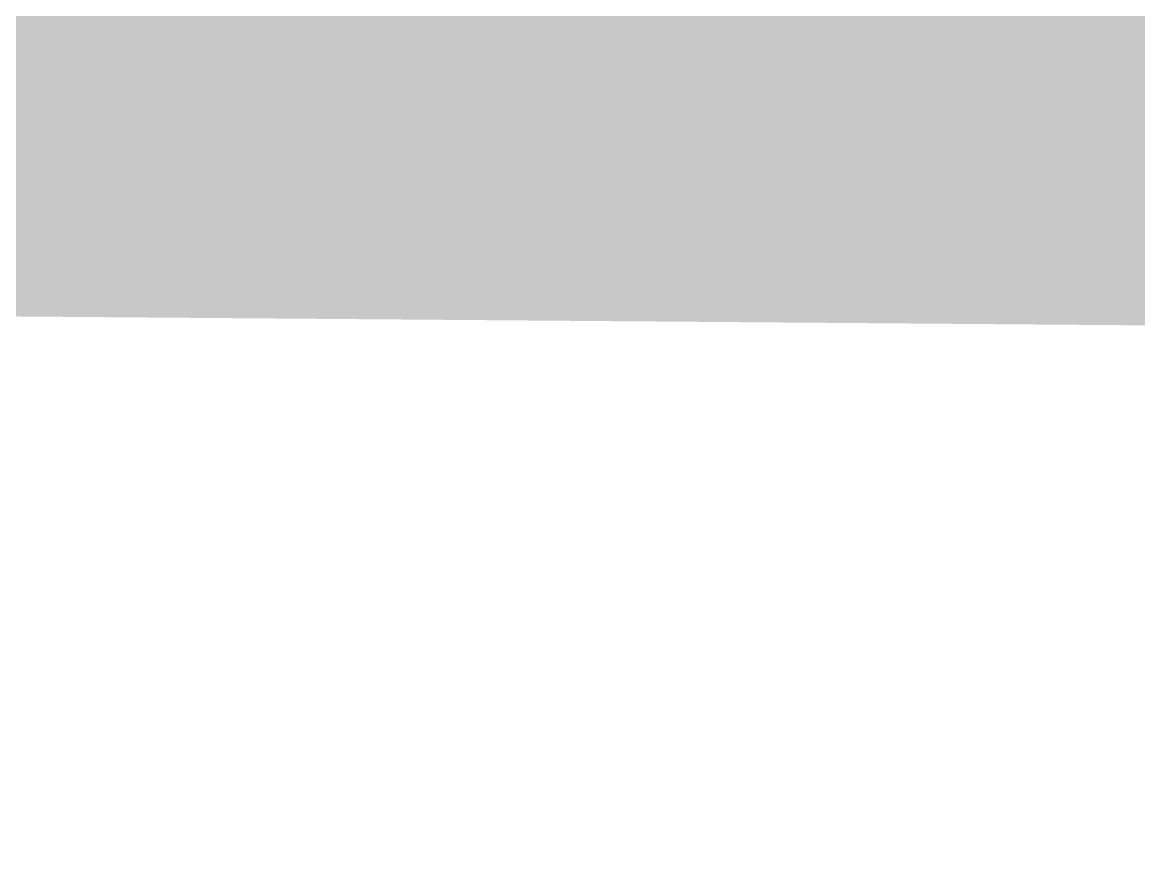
# Model space of a CAD drawing. Header units: metres. Extents: x 317370 to 326712, y 1824935 to 1838812.
# Drawn here: x 321879.406 to 321882.598, y 1831222.773 to 1831225.158 of the extents above; entities that cross this region are included whole.
import ezdxf

# ---------------------------------------------------------------- set-up
doc = ezdxf.new("R2010")
doc.units = ezdxf.units.M
doc.header["$MEASUREMENT"] = 0
for name, color, linetype in [('INTERTIDAL ZONE', 5, 'Continuous'), ('LOW TIDE LINE', 5, 'Continuous'), ('VILLAGE BOUNDARY', 212, 'Continuous')]:
    doc.layers.add(name, color=color, linetype=linetype)

# ---------------------------------------------------------------- blocks, each defined once
blk = doc.blocks.new('81')
at = {"layer": 'INTERTIDAL ZONE', "const_width": 3.0234, "flags": 128}
blk.add_lwpolyline([(322177.9915, 1831525.8529), (322173.7387, 1831497.6648), (322169.5493, 1831477.5396), (322165.3282, 1831453.3829), (322157.1081, 1831433.2894), (322148.8879, 1831413.1958), (322140.6995, 1831397.1337), (322124.3862, 1831373.0721), (322095.8537, 1831332.9801), (322079.6038, 1831316.9814), (322030.854, 1831268.9853), (321998.3859, 1831241.0192), (321961.9187, 1831217.1163), (321929.5775, 1831205.2758), (321925.515, 1831201.2762), (321917.4535, 1831201.3396), (321909.4237, 1831205.4344), (321901.3939, 1831209.5293), (321889.3334, 1831213.6558), (321885.3343, 1831217.7189), (321877.3046, 1831221.8137), (321865.244, 1831225.9403), (321853.1517, 1831226.0354)], dxfattribs=at)
at = {"layer": 'LOW TIDE LINE', "lineweight": 18}
blk.add_lwpolyline([(322177.9915, 1831525.8529, 3.0234, 3.0234, 0), (322173.7387, 1831497.6648, 3.0234, 3.0234, 0), (322169.5493, 1831477.5396, 3.0234, 3.0234, 0), (322165.3282, 1831453.3829, 3.0234, 3.0234, 0), (322157.1081, 1831433.2894, 3.0234, 3.0234, 0), (322148.8879, 1831413.1958, 3.0234, 3.0234, 0), (322140.6995, 1831397.1337, 3.0234, 3.0234, 0), (322124.3862, 1831373.0721, 3.0234, 3.0234, 0), (322095.8537, 1831332.9801, 3.0234, 3.0234, 0), (322079.6038, 1831316.9814, 3.0234, 3.0234, 0), (322030.854, 1831268.9853, 3.0234, 3.0234, 0), (321998.3859, 1831241.0192, 3.0234, 3.0234, 0), (321961.9187, 1831217.1163, 3.0234, 3.0234, 0), (321929.5775, 1831205.2758, 3.0234, 3.0234, 0), (321925.515, 1831201.2762, 3.0234, 3.0234, 0), (321917.4535, 1831201.3396, 3.0234, 3.0234, 0), (321909.4237, 1831205.4344, 3.0234, 3.0234, 0), (321901.3939, 1831209.5293, 3.0234, 3.0234, 0), (321889.3334, 1831213.6558, 3.0234, 3.0234, 0), (321885.3343, 1831217.7189, 3.0234, 3.0234, 0), (321877.3046, 1831221.8137, 3.0234, 3.0234, 0), (321865.244, 1831225.9403, 3.0234, 3.0234, 0), (321853.1517, 1831226.0354, 3.0234, 3.0234, 0)], format="xyseb", dxfattribs=at)
at = {"layer": 'VILLAGE BOUNDARY', "lineweight": 50, "const_width": 3.0234}
blk.add_lwpolyline([(321865.244, 1831225.9403), (321881.367, 1831225.8134), (321905.5515, 1831225.6231)], dxfattribs=at)

msp = doc.modelspace()

# ---------------------------------------------------------------- block references
msp.add_blockref('81', (0, 0))

doc.saveas('drawing.dxf')
